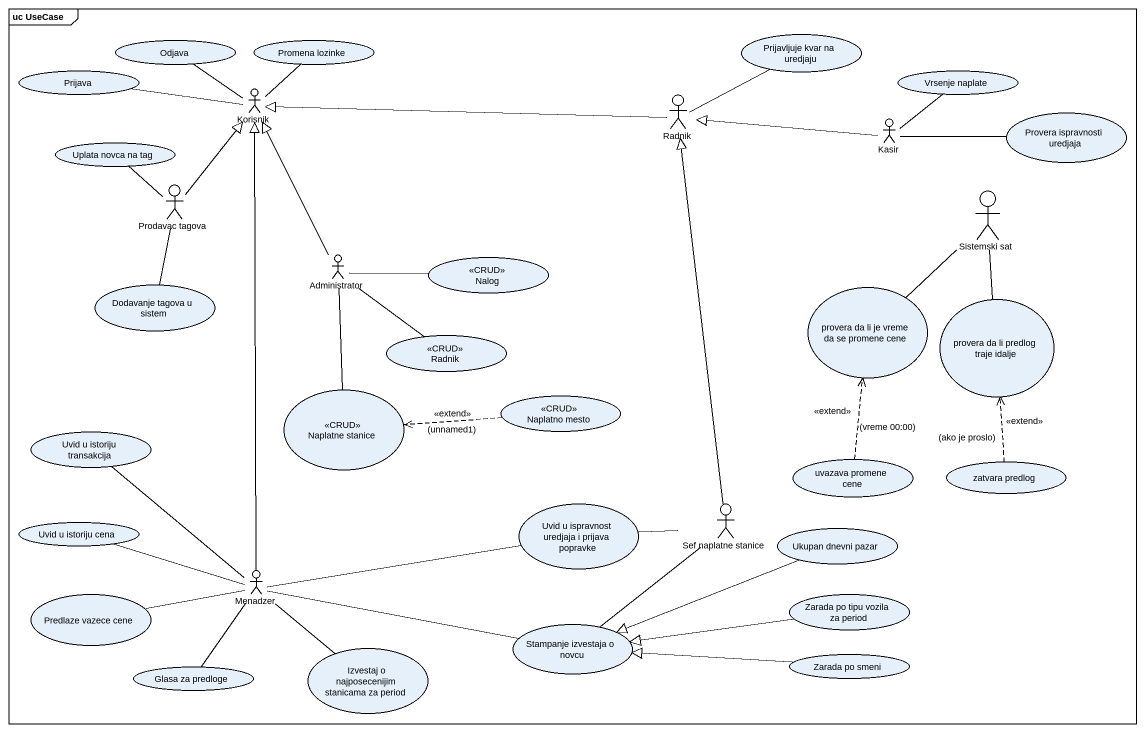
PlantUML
@startuml
mainframe uc UseCase
usecase Odjava
usecase "Promena lozinke" as Promena_lozinke
usecase "Prijavljuje kvar na uredjaju" as Prijavljuje_kvar_na_uredjaju
usecase Prijava
actor Korisnik
actor Radnik
usecase "Vrsenje naplate" as Vrsenje_naplate
actor Kasir
usecase "Provera ispravnosti uredjaja" as Provera_ispravnosti_uredjaja
usecase "Uplata novca na tag" as Uplata_novca_na_tag
actor "Prodavac tagova" as Prodavac_tagova
actor "Sistemski sat" as Sistemski_sat
actor Administrator
usecase "Dodavanje tagova u sistem" as Dodavanje_tagova_u_sistem
usecase Nalog <<CRUD>>
usecase "provera da li je vreme da se promene cene" as provera_da_li_je_vreme_da
usecase "provera da li predlog traje idalje" as provera_da_li_predlog_traje
usecase "Radnik" as Radnik_2 <<CRUD>>
usecase "Naplatne stanice" as Naplatne_stanice <<CRUD>>
usecase "Naplatno mesto" as Naplatno_mesto <<CRUD>>
usecase "Uvid u istoriju transakcija" as Uvid_u_istoriju_transakcija
usecase "uvazava promene cene" as uvazava_promene_cene
usecase "zatvara predlog" as zatvara_predlog
usecase "Uvid u istoriju cena" as Uvid_u_istoriju_cena
usecase "Uvid u ispravnost uredjaja i prijava popravke" as Uvid_u_ispravnost_uredjaja
actor "Sef naplatne stanice" as Sef_naplatne_stanice
usecase "Ukupan dnevni pazar" as Ukupan_dnevni_pazar
usecase "Predlaze vazece cene" as Predlaze_vazece_cene
actor Menadzer
usecase "Zarada po tipu vozila za period" as Zarada_po_tipu_vozila_za
usecase "Stampanje izvestaja o novcu" as Stampanje_izvestaja_o_novcu
usecase "Glasa za predloge" as Glasa_za_predloge
usecase "Izvestaj o najposecenijim stanicama za period" as Izvestaj_o_najposecenijim
usecase "Zarada po smeni" as Zarada_po_smeni
Korisnik -up- Odjava
Korisnik -up- Promena_lozinke
Korisnik -left- Prijava
Radnik -right- Prijavljuje_kvar_na_uredjaju
Radnik -left-|> Korisnik
Kasir -left-|> Radnik
Kasir -up- Vrsenje_naplate
Provera_ispravnosti_uredjaja -left- Kasir
Prodavac_tagova -up-|> Korisnik
Prodavac_tagova -up- Uplata_novca_na_tag
Prodavac_tagova -- Dodavanje_tagova_u_sistem
Sistemski_sat -- provera_da_li_je_vreme_da
Sistemski_sat -- provera_da_li_predlog_traje
Administrator -up-|> Korisnik
Administrator -right- Nalog
Administrator -- Radnik_2
Administrator -- Naplatne_stanice
Naplatno_mesto .left.> Naplatne_stanice : <<extend>>\n(unnamed1)
uvazava_promene_cene .up.> provera_da_li_je_vreme_da : <<extend>>\n(vreme 00:00)
zatvara_predlog .up.> provera_da_li_predlog_traje : <<extend>>\n(ako je proslo)
Sef_naplatne_stanice -up-|> Radnik
Sef_naplatne_stanice -left- Uvid_u_ispravnost_uredjaja
Sef_naplatne_stanice -- Stampanje_izvestaja_o_novcu
Ukupan_dnevni_pazar -left-|> Stampanje_izvestaja_o_novcu
Menadzer -up-|> Korisnik
Menadzer -up- Uvid_u_istoriju_transakcija
Menadzer -left- Uvid_u_istoriju_cena
Menadzer -right- Uvid_u_ispravnost_uredjaja
Menadzer -left- Predlaze_vazece_cene
Menadzer -right- Stampanje_izvestaja_o_novcu
Menadzer -- Glasa_za_predloge
Menadzer -- Izvestaj_o_najposecenijim
Zarada_po_tipu_vozila_za -left-|> Stampanje_izvestaja_o_novcu
Zarada_po_smeni -left-|> Stampanje_izvestaja_o_novcu
@enduml
